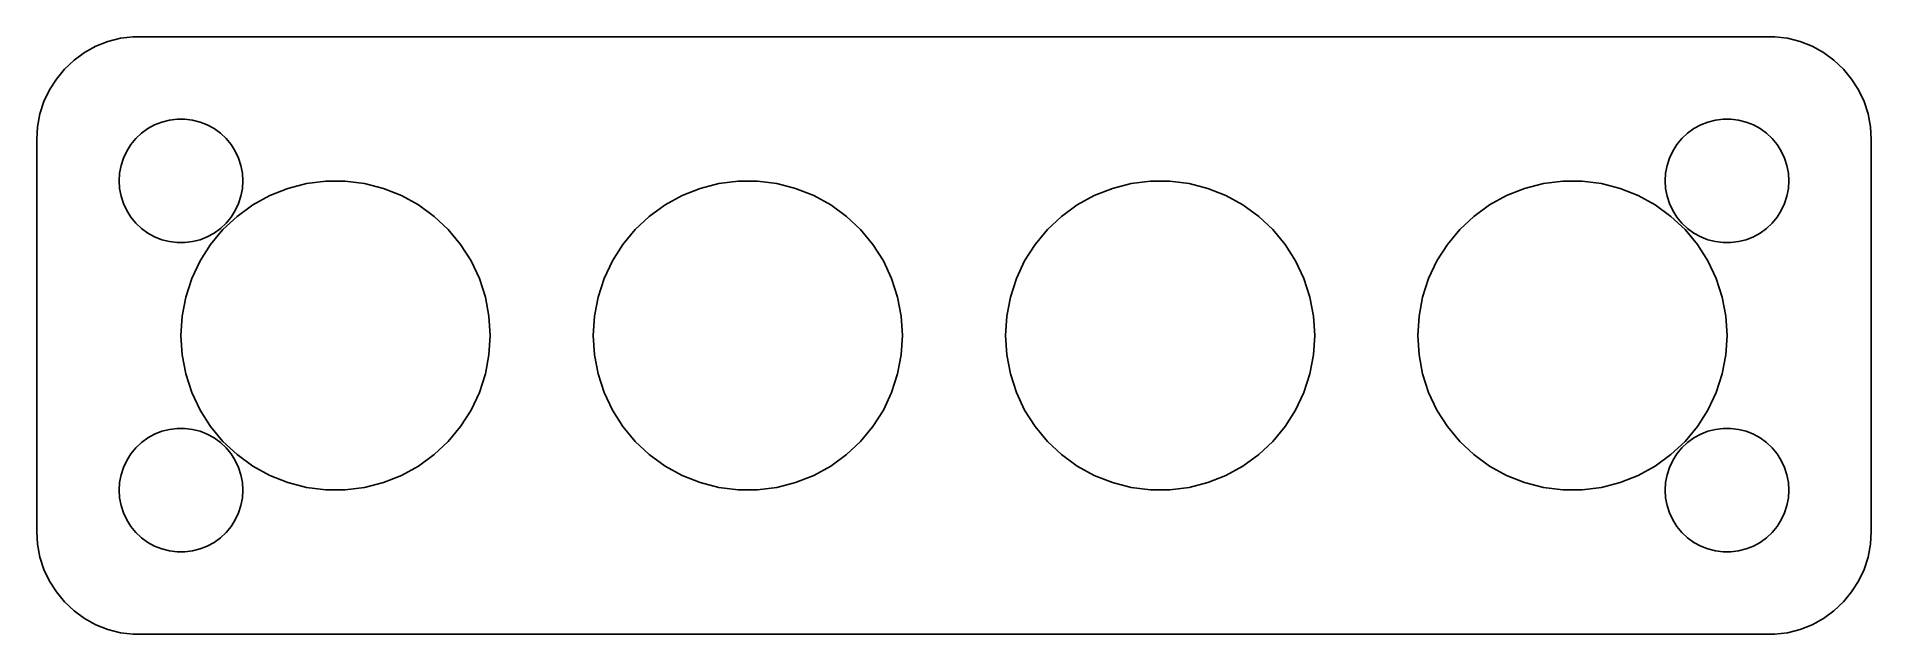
# Model space of a CAD drawing. Header units: metres. Extents: x -44.5 to 44.5, y -14.5 to 14.5.
import ezdxf

# ---------------------------------------------------------------- set-up
doc = ezdxf.new("R2010")
doc.units = ezdxf.units.M

msp = doc.modelspace()

# ---------------------------------------------------------------- linework, layer by layer
for p, q in [((-41.0451, 14.2553), (-41.6289, 14.0241)), ((-40.4369, 14.4114), (-41.0451, 14.2553)), ((-39.8139, 14.4901), (-40.4369, 14.4114)), ((39.8139, 14.4901), (-39.8139, 14.4901)), ((40.4369, 14.4114), (39.8139, 14.4901)), ((41.0451, 14.2553), (40.4369, 14.4114)), ((41.6289, 14.0241), (41.0451, 14.2553)), ((-42.6871, 13.3526), (-43.1448, 12.9227)), ((-42.1791, 13.7216), (-42.6871, 13.3526)), ((-41.6289, 14.0241), (-42.1791, 13.7216)), ((42.1791, 13.7216), (41.6289, 14.0241)), ((42.6871, 13.3526), (42.1791, 13.7216)), ((43.1448, 12.9227), (42.6871, 13.3526)), ((-43.1448, 12.9227), (-43.5451, 12.4389)), ((43.5451, 12.4389), (43.1448, 12.9227)), ((-43.8815, 11.9088), (-44.1489, 11.3406)), ((-43.5451, 12.4389), (-43.8815, 11.9088)), ((43.8815, 11.9088), (43.5451, 12.4389)), ((44.1489, 11.3406), (43.8815, 11.9088)), ((-44.3429, 10.7434), (-44.4606, 10.1267)), ((-44.1489, 11.3406), (-44.3429, 10.7434)), ((44.3429, 10.7434), (44.1489, 11.3406)), ((44.4606, 10.1267), (44.3429, 10.7434)), ((-44.4606, 10.1267), (-44.5, 9.5)), ((-39.6869, 9.55363), (-39.4123, 9.81154)), ((-39.4123, 9.81154), (-39.1075, 10.033)), ((-39.1075, 10.033), (-38.7773, 10.2145)), ((-38.7773, 10.2145), (-38.427, 10.3532)), ((-38.427, 10.3532), (-38.0621, 10.4469)), ((-38.0621, 10.4469), (-37.6884, 10.4941)), ((-37.6884, 10.4941), (-37.3116, 10.4941)), ((-37.3116, 10.4941), (-36.9379, 10.4469)), ((-36.9379, 10.4469), (-36.5729, 10.3532)), ((-36.5729, 10.3532), (-36.2227, 10.2145)), ((-36.2227, 10.2145), (-35.8925, 10.033)), ((-35.8925, 10.033), (-35.5877, 9.81154)), ((-35.5877, 9.81154), (-35.3131, 9.55363)), ((35.3131, 9.55363), (35.5877, 9.81154)), ((35.5877, 9.81154), (35.8925, 10.033)), ((35.8925, 10.033), (36.2227, 10.2145)), ((36.2227, 10.2145), (36.5729, 10.3532)), ((36.5729, 10.3532), (36.9379, 10.4469)), ((36.9379, 10.4469), (37.3116, 10.4941)), ((37.3116, 10.4941), (37.6884, 10.4941)), ((37.6884, 10.4941), (38.0621, 10.4469)), ((38.0621, 10.4469), (38.427, 10.3532)), ((38.427, 10.3532), (38.7773, 10.2145)), ((38.7773, 10.2145), (39.1075, 10.033)), ((39.1075, 10.033), (39.4123, 9.81154)), ((39.4123, 9.81154), (39.6869, 9.55363)), ((44.5, 9.5), (44.4606, 10.1267)), ((-44.5, 9.5), (-44.5, -9.5)), ((-40.2893, 8.60437), (-40.1289, 8.94525)), ((-40.1289, 8.94525), (-39.927, 9.26335)), ((-39.927, 9.26335), (-39.6869, 9.55363)), ((-35.3131, 9.55363), (-35.0729, 9.26335)), ((-35.0729, 9.26335), (-34.8711, 8.94525)), ((-34.8711, 8.94525), (-34.7107, 8.60437)), ((34.7107, 8.60437), (34.8711, 8.94525)), ((34.8711, 8.94525), (35.0729, 9.26335)), ((35.0729, 9.26335), (35.3131, 9.55363)), ((39.6869, 9.55363), (39.927, 9.26335)), ((39.927, 9.26335), (40.1289, 8.94525)), ((40.1289, 8.94525), (40.2893, 8.60437)), ((44.5, -9.5), (44.5, 9.5)), ((-40.4763, 7.87599), (-40.4057, 8.24606)), ((-40.4057, 8.24606), (-40.2893, 8.60437)), ((-34.7107, 8.60437), (-34.5942, 8.24606)), ((-34.5942, 8.24606), (-34.5237, 7.87599)), ((34.5237, 7.87599), (34.5942, 8.24606)), ((34.5942, 8.24606), (34.7107, 8.60437)), ((40.2893, 8.60437), (40.4057, 8.24606)), ((40.4057, 8.24606), (40.4763, 7.87599)), ((-40.5, 7.5), (-40.4763, 7.87599)), ((-40.4763, 7.12399), (-40.5, 7.5)), ((-40.4057, 6.75392), (-40.4763, 7.12399)), ((-34.5237, 7.12399), (-34.5942, 6.75392)), ((-34.5237, 7.87599), (-34.5, 7.5)), ((-34.5, 7.5), (-34.5237, 7.12399)), ((-33.1933, 6.78619), (-32.3176, 7.13292)), ((-32.3176, 7.13292), (-31.4053, 7.36714)), ((-31.4053, 7.36714), (-30.4709, 7.4852)), ((-30.4709, 7.4852), (-29.5291, 7.4852)), ((-29.5291, 7.4852), (-28.5946, 7.36714)), ((-28.5946, 7.36714), (-27.6824, 7.13292)), ((-27.6824, 7.13292), (-26.8067, 6.78619)), ((-13.1933, 6.78619), (-12.3176, 7.13292)), ((-12.3176, 7.13292), (-11.4053, 7.36714)), ((-11.4053, 7.36714), (-10.4709, 7.4852)), ((-10.4709, 7.4852), (-9.52907, 7.4852)), ((-9.52907, 7.4852), (-8.59464, 7.36714)), ((-8.59464, 7.36714), (-7.68236, 7.13292)), ((-7.68236, 7.13292), (-6.80664, 6.78619)), ((6.80664, 6.78619), (7.68236, 7.13292)), ((7.68236, 7.13292), (8.59464, 7.36714)), ((8.59464, 7.36714), (9.52907, 7.4852)), ((9.52907, 7.4852), (10.4709, 7.4852)), ((10.4709, 7.4852), (11.4053, 7.36714)), ((11.4053, 7.36714), (12.3176, 7.13292)), ((12.3176, 7.13292), (13.1933, 6.78619)), ((26.8067, 6.78619), (27.6824, 7.13292)), ((27.6824, 7.13292), (28.5946, 7.36714)), ((28.5946, 7.36714), (29.5291, 7.4852)), ((29.5291, 7.4852), (30.4709, 7.4852)), ((30.4709, 7.4852), (31.4053, 7.36714)), ((31.4053, 7.36714), (32.3176, 7.13292)), ((32.3176, 7.13292), (33.1933, 6.78619)), ((34.5, 7.5), (34.5237, 7.87599)), ((34.5237, 7.12399), (34.5, 7.5)), ((34.5942, 6.75392), (34.5237, 7.12399)), ((40.4763, 7.12399), (40.4057, 6.75392)), ((40.4763, 7.87599), (40.5, 7.5)), ((40.5, 7.5), (40.4763, 7.12399)), ((-40.2893, 6.39561), (-40.4057, 6.75392)), ((-40.1289, 6.05473), (-40.2893, 6.39561)), ((-34.7107, 6.39561), (-34.8711, 6.05473)), ((-34.7807, 5.77884), (-34.0187, 6.33246)), ((-34.5942, 6.75392), (-34.7107, 6.39561)), ((-34.0187, 6.33246), (-33.1933, 6.78619)), ((-26.8067, 6.78619), (-25.9813, 6.33246)), ((-25.9813, 6.33246), (-25.2193, 5.77884)), ((-14.7807, 5.77884), (-14.0187, 6.33246)), ((-14.0187, 6.33246), (-13.1933, 6.78619)), ((-6.80664, 6.78619), (-5.98129, 6.33246)), ((-5.98129, 6.33246), (-5.21931, 5.77884)), ((5.21931, 5.77884), (5.98129, 6.33246)), ((5.98129, 6.33246), (6.80664, 6.78619)), ((13.1933, 6.78619), (14.0187, 6.33246)), ((14.0187, 6.33246), (14.7807, 5.77884)), ((25.2193, 5.77884), (25.9813, 6.33246)), ((25.9813, 6.33246), (26.8067, 6.78619)), ((33.1933, 6.78619), (34.0187, 6.33246)), ((34.0187, 6.33246), (34.7807, 5.77884)), ((34.7107, 6.39561), (34.5942, 6.75392)), ((34.8711, 6.05473), (34.7107, 6.39561)), ((40.2893, 6.39561), (40.1289, 6.05473)), ((40.4057, 6.75392), (40.2893, 6.39561)), ((-39.927, 5.73663), (-40.1289, 6.05473)), ((-39.6869, 5.44635), (-39.927, 5.73663)), ((-39.4123, 5.18845), (-39.6869, 5.44635)), ((-35.3131, 5.44635), (-35.5877, 5.18845)), ((-35.4673, 5.13409), (-34.7807, 5.77884)), ((-35.0729, 5.73663), (-35.3131, 5.44635)), ((-34.8711, 6.05473), (-35.0729, 5.73663)), ((-25.2193, 5.77884), (-24.5327, 5.13409)), ((-15.4673, 5.13409), (-14.7807, 5.77884)), ((-5.21931, 5.77884), (-4.53273, 5.13409)), ((4.53273, 5.13409), (5.21931, 5.77884)), ((14.7807, 5.77884), (15.4673, 5.13409)), ((24.5327, 5.13409), (25.2193, 5.77884)), ((34.7807, 5.77884), (35.4673, 5.13409)), ((35.0729, 5.73663), (34.8711, 6.05473)), ((35.3131, 5.44635), (35.0729, 5.73663)), ((35.5877, 5.18845), (35.3131, 5.44635)), ((39.6869, 5.44635), (39.4123, 5.18845)), ((39.927, 5.73663), (39.6869, 5.44635)), ((40.1289, 6.05473), (39.927, 5.73663)), ((-39.1075, 4.96701), (-39.4123, 5.18845)), ((-38.7773, 4.78551), (-39.1075, 4.96701)), ((-38.427, 4.64682), (-38.7773, 4.78551)), ((-38.0621, 4.55313), (-38.427, 4.64682)), ((-37.6884, 4.50591), (-38.0621, 4.55313)), ((-37.3116, 4.50591), (-37.6884, 4.50591)), ((-36.9379, 4.55313), (-37.3116, 4.50591)), ((-36.5729, 4.64682), (-36.9379, 4.55313)), ((-36.2227, 4.78551), (-36.5729, 4.64682)), ((-35.8925, 4.96701), (-36.2227, 4.78551)), ((-36.0676, 4.40839), (-35.4673, 5.13409)), ((-35.5877, 5.18845), (-35.8925, 4.96701)), ((-24.5327, 5.13409), (-23.9324, 4.40839)), ((-16.0676, 4.40839), (-15.4673, 5.13409)), ((-4.53273, 5.13409), (-3.93236, 4.40839)), ((3.93236, 4.40839), (4.53273, 5.13409)), ((15.4673, 5.13409), (16.0676, 4.40839)), ((23.9324, 4.40839), (24.5327, 5.13409)), ((35.4673, 5.13409), (36.0676, 4.40839)), ((35.8925, 4.96701), (35.5877, 5.18845)), ((36.2227, 4.78551), (35.8925, 4.96701)), ((36.5729, 4.64682), (36.2227, 4.78551)), ((36.9379, 4.55313), (36.5729, 4.64682)), ((37.3116, 4.50591), (36.9379, 4.55313)), ((37.6884, 4.50591), (37.3116, 4.50591)), ((38.0621, 4.55313), (37.6884, 4.50591)), ((38.427, 4.64682), (38.0621, 4.55313)), ((38.7773, 4.78551), (38.427, 4.64682)), ((39.1075, 4.96701), (38.7773, 4.78551)), ((39.4123, 5.18845), (39.1075, 4.96701)), ((-36.9733, 2.76093), (-36.5723, 3.61314)), ((-36.5723, 3.61314), (-36.0676, 4.40839)), ((-23.9324, 4.40839), (-23.4277, 3.61314)), ((-23.4277, 3.61314), (-23.0267, 2.76093)), ((-16.9733, 2.76093), (-16.5723, 3.61314)), ((-16.5723, 3.61314), (-16.0676, 4.40839)), ((-3.93236, 4.40839), (-3.42769, 3.61314)), ((-3.42769, 3.61314), (-3.02667, 2.76093)), ((3.02667, 2.76093), (3.42769, 3.61314)), ((3.42769, 3.61314), (3.93236, 4.40839)), ((16.0676, 4.40839), (16.5723, 3.61314)), ((16.5723, 3.61314), (16.9733, 2.76093)), ((23.0267, 2.76093), (23.4277, 3.61314)), ((23.4277, 3.61314), (23.9324, 4.40839)), ((36.0676, 4.40839), (36.5723, 3.61314)), ((36.5723, 3.61314), (36.9733, 2.76093)), ((-37.2644, 1.86517), (-36.9733, 2.76093)), ((-23.0267, 2.76093), (-22.7356, 1.86517)), ((-17.2644, 1.86517), (-16.9733, 2.76093)), ((-3.02667, 2.76093), (-2.73563, 1.86517)), ((2.73563, 1.86517), (3.02667, 2.76093)), ((16.9733, 2.76093), (17.2644, 1.86517)), ((22.7356, 1.86517), (23.0267, 2.76093)), ((36.9733, 2.76093), (37.2644, 1.86517)), ((-37.4409, 0.93999), (-37.2644, 1.86517)), ((-22.7356, 1.86517), (-22.5591, 0.93999)), ((-17.4409, 0.93999), (-17.2644, 1.86517)), ((-2.73563, 1.86517), (-2.55913, 0.93999)), ((2.55913, 0.93999), (2.73563, 1.86517)), ((17.2644, 1.86517), (17.4409, 0.93999)), ((22.5591, 0.93999), (22.7356, 1.86517)), ((37.2644, 1.86517), (37.4409, 0.93999)), ((-37.5, 0), (-37.4409, 0.93999)), ((-22.5591, 0.93999), (-22.5, 0)), ((-17.5, 0), (-17.4409, 0.93999)), ((-2.55913, 0.93999), (-2.5, 0)), ((2.5, 0), (2.55913, 0.93999)), ((17.4409, 0.93999), (17.5, 0)), ((22.5, 0), (22.5591, 0.93999)), ((37.4409, 0.93999), (37.5, 0)), ((-37.4409, -0.93999), (-37.5, 0)), ((-22.5, 0), (-22.5591, -0.93999)), ((-17.4409, -0.93999), (-17.5, 0)), ((-2.5, 0), (-2.55913, -0.93999)), ((2.55913, -0.93999), (2.5, 0)), ((17.5, 0), (17.4409, -0.93999)), ((22.5591, -0.93999), (22.5, 0)), ((37.5, 0), (37.4409, -0.93999)), ((-37.2644, -1.86517), (-37.4409, -0.93999)), ((-22.5591, -0.93999), (-22.7356, -1.86517)), ((-17.2644, -1.86517), (-17.4409, -0.93999)), ((-2.55913, -0.93999), (-2.73563, -1.86517)), ((2.73563, -1.86517), (2.55913, -0.93999)), ((17.4409, -0.93999), (17.2644, -1.86517)), ((22.7356, -1.86517), (22.5591, -0.93999)), ((37.4409, -0.93999), (37.2644, -1.86517)), ((-36.9733, -2.76093), (-37.2644, -1.86517)), ((-22.7356, -1.86517), (-23.0267, -2.76093)), ((-16.9733, -2.76093), (-17.2644, -1.86517)), ((-2.73563, -1.86517), (-3.02667, -2.76093)), ((3.02667, -2.76093), (2.73563, -1.86517)), ((17.2644, -1.86517), (16.9733, -2.76093)), ((23.0267, -2.76093), (22.7356, -1.86517)), ((37.2644, -1.86517), (36.9733, -2.76093)), ((-36.5723, -3.61314), (-36.9733, -2.76093)), ((-23.0267, -2.76093), (-23.4277, -3.61314)), ((-16.5723, -3.61314), (-16.9733, -2.76093)), ((-3.02667, -2.76093), (-3.42769, -3.61314)), ((3.42769, -3.61314), (3.02667, -2.76093)), ((16.9733, -2.76093), (16.5723, -3.61314)), ((23.4277, -3.61314), (23.0267, -2.76093)), ((36.9733, -2.76093), (36.5723, -3.61314)), ((-36.0676, -4.40839), (-36.5723, -3.61314)), ((-35.4673, -5.13409), (-36.0676, -4.40839)), ((-23.9324, -4.40839), (-24.5327, -5.13409)), ((-23.4277, -3.61314), (-23.9324, -4.40839)), ((-16.0676, -4.40839), (-16.5723, -3.61314)), ((-15.4673, -5.13409), (-16.0676, -4.40839)), ((-3.93236, -4.40839), (-4.53273, -5.13409)), ((-3.42769, -3.61314), (-3.93236, -4.40839)), ((3.93236, -4.40839), (3.42769, -3.61314)), ((4.53273, -5.13409), (3.93236, -4.40839)), ((16.0676, -4.40839), (15.4673, -5.13409)), ((16.5723, -3.61314), (16.0676, -4.40839)), ((23.9324, -4.40839), (23.4277, -3.61314)), ((24.5327, -5.13409), (23.9324, -4.40839)), ((36.0676, -4.40839), (35.4673, -5.13409)), ((36.5723, -3.61314), (36.0676, -4.40839)), ((-39.6869, -5.44635), (-39.4123, -5.18845)), ((-39.4123, -5.18845), (-39.1075, -4.96701)), ((-39.1075, -4.96701), (-38.7773, -4.78551)), ((-38.7773, -4.78551), (-38.427, -4.64682)), ((-38.427, -4.64682), (-38.0621, -4.55313)), ((-38.0621, -4.55313), (-37.6884, -4.50591)), ((-37.6884, -4.50591), (-37.3116, -4.50591)), ((-37.3116, -4.50591), (-36.9379, -4.55313)), ((-36.9379, -4.55313), (-36.5729, -4.64682)), ((-36.5729, -4.64682), (-36.2227, -4.78551)), ((-36.2227, -4.78551), (-35.8925, -4.96701)), ((-35.8925, -4.96701), (-35.5877, -5.18845)), ((-35.5877, -5.18845), (-35.3131, -5.44635)), ((-34.7807, -5.77884), (-35.4673, -5.13409)), ((-24.5327, -5.13409), (-25.2193, -5.77884)), ((-14.7807, -5.77884), (-15.4673, -5.13409)), ((-4.53273, -5.13409), (-5.21931, -5.77884)), ((5.21931, -5.77884), (4.53273, -5.13409)), ((15.4673, -5.13409), (14.7807, -5.77884)), ((25.2193, -5.77884), (24.5327, -5.13409)), ((35.4673, -5.13409), (34.7807, -5.77884)), ((35.3131, -5.44635), (35.5877, -5.18845)), ((35.5877, -5.18845), (35.8925, -4.96701)), ((35.8925, -4.96701), (36.2227, -4.78551)), ((36.2227, -4.78551), (36.5729, -4.64682)), ((36.5729, -4.64682), (36.9379, -4.55313)), ((36.9379, -4.55313), (37.3116, -4.50591)), ((37.3116, -4.50591), (37.6884, -4.50591)), ((37.6884, -4.50591), (38.0621, -4.55313)), ((38.0621, -4.55313), (38.427, -4.64682)), ((38.427, -4.64682), (38.7773, -4.78551)), ((38.7773, -4.78551), (39.1075, -4.96701)), ((39.1075, -4.96701), (39.4123, -5.18845)), ((39.4123, -5.18845), (39.6869, -5.44635)), ((-40.2893, -6.39561), (-40.1289, -6.05473)), ((-40.1289, -6.05473), (-39.927, -5.73663)), ((-39.927, -5.73663), (-39.6869, -5.44635)), ((-35.3131, -5.44635), (-35.0729, -5.73663)), ((-35.0729, -5.73663), (-34.8711, -6.05473)), ((-34.8711, -6.05473), (-34.7107, -6.39561)), ((-34.0187, -6.33246), (-34.7807, -5.77884)), ((-25.2193, -5.77884), (-25.9813, -6.33246)), ((-14.0187, -6.33246), (-14.7807, -5.77884)), ((-5.21931, -5.77884), (-5.98129, -6.33246)), ((5.98129, -6.33246), (5.21931, -5.77884)), ((14.7807, -5.77884), (14.0187, -6.33246)), ((25.9813, -6.33246), (25.2193, -5.77884)), ((34.7807, -5.77884), (34.0187, -6.33246)), ((34.7107, -6.39561), (34.8711, -6.05473)), ((34.8711, -6.05473), (35.0729, -5.73663)), ((35.0729, -5.73663), (35.3131, -5.44635)), ((39.6869, -5.44635), (39.927, -5.73663)), ((39.927, -5.73663), (40.1289, -6.05473)), ((40.1289, -6.05473), (40.2893, -6.39561)), ((-40.4763, -7.12399), (-40.4057, -6.75392)), ((-40.4057, -6.75392), (-40.2893, -6.39561)), ((-34.7107, -6.39561), (-34.5942, -6.75392)), ((-34.5942, -6.75392), (-34.5237, -7.12399)), ((-33.1933, -6.78619), (-34.0187, -6.33246)), ((-32.3176, -7.13292), (-33.1933, -6.78619)), ((-26.8067, -6.78619), (-27.6824, -7.13292)), ((-25.9813, -6.33246), (-26.8067, -6.78619)), ((-13.1933, -6.78619), (-14.0187, -6.33246)), ((-12.3176, -7.13292), (-13.1933, -6.78619)), ((-6.80664, -6.78619), (-7.68236, -7.13292)), ((-5.98129, -6.33246), (-6.80664, -6.78619)), ((6.80664, -6.78619), (5.98129, -6.33246)), ((7.68236, -7.13292), (6.80664, -6.78619)), ((13.1933, -6.78619), (12.3176, -7.13292)), ((14.0187, -6.33246), (13.1933, -6.78619)), ((26.8067, -6.78619), (25.9813, -6.33246)), ((27.6824, -7.13292), (26.8067, -6.78619)), ((33.1933, -6.78619), (32.3176, -7.13292)), ((34.0187, -6.33246), (33.1933, -6.78619)), ((34.5237, -7.12399), (34.5942, -6.75392)), ((34.5942, -6.75392), (34.7107, -6.39561)), ((40.2893, -6.39561), (40.4057, -6.75392)), ((40.4057, -6.75392), (40.4763, -7.12399)), ((-40.5, -7.5), (-40.4763, -7.12399)), ((-40.4763, -7.87599), (-40.5, -7.5)), ((-40.4057, -8.24606), (-40.4763, -7.87599)), ((-34.5237, -7.87599), (-34.5942, -8.24606)), ((-34.5237, -7.12399), (-34.5, -7.5)), ((-34.5, -7.5), (-34.5237, -7.87599)), ((-31.4053, -7.36714), (-32.3176, -7.13292)), ((-30.4709, -7.4852), (-31.4053, -7.36714)), ((-29.5291, -7.4852), (-30.4709, -7.4852)), ((-28.5946, -7.36714), (-29.5291, -7.4852)), ((-27.6824, -7.13292), (-28.5946, -7.36714)), ((-11.4053, -7.36714), (-12.3176, -7.13292)), ((-10.4709, -7.4852), (-11.4053, -7.36714)), ((-9.52907, -7.4852), (-10.4709, -7.4852)), ((-8.59464, -7.36714), (-9.52907, -7.4852)), ((-7.68236, -7.13292), (-8.59464, -7.36714)), ((8.59464, -7.36714), (7.68236, -7.13292)), ((9.52907, -7.4852), (8.59464, -7.36714)), ((10.4709, -7.4852), (9.52907, -7.4852)), ((11.4053, -7.36714), (10.4709, -7.4852)), ((12.3176, -7.13292), (11.4053, -7.36714)), ((28.5946, -7.36714), (27.6824, -7.13292)), ((29.5291, -7.4852), (28.5946, -7.36714)), ((30.4709, -7.4852), (29.5291, -7.4852)), ((31.4053, -7.36714), (30.4709, -7.4852)), ((32.3176, -7.13292), (31.4053, -7.36714)), ((34.5, -7.5), (34.5237, -7.12399)), ((34.5237, -7.87599), (34.5, -7.5)), ((34.5942, -8.24606), (34.5237, -7.87599)), ((40.4763, -7.87599), (40.4057, -8.24606)), ((40.4763, -7.12399), (40.5, -7.5)), ((40.5, -7.5), (40.4763, -7.87599)), ((-40.2893, -8.60437), (-40.4057, -8.24606)), ((-40.1289, -8.94525), (-40.2893, -8.60437)), ((-34.7107, -8.60437), (-34.8711, -8.94525)), ((-34.5942, -8.24606), (-34.7107, -8.60437)), ((34.7107, -8.60437), (34.5942, -8.24606)), ((34.8711, -8.94525), (34.7107, -8.60437)), ((40.2893, -8.60437), (40.1289, -8.94525)), ((40.4057, -8.24606), (40.2893, -8.60437)), ((-44.5, -9.5), (-44.4606, -10.1267)), ((-39.927, -9.26335), (-40.1289, -8.94525)), ((-39.6869, -9.55363), (-39.927, -9.26335)), ((-39.4123, -9.81154), (-39.6869, -9.55363)), ((-35.3131, -9.55363), (-35.5877, -9.81154)), ((-35.0729, -9.26335), (-35.3131, -9.55363)), ((-34.8711, -8.94525), (-35.0729, -9.26335)), ((35.0729, -9.26335), (34.8711, -8.94525)), ((35.3131, -9.55363), (35.0729, -9.26335)), ((35.5877, -9.81154), (35.3131, -9.55363)), ((39.6869, -9.55363), (39.4123, -9.81154)), ((39.927, -9.26335), (39.6869, -9.55363)), ((40.1289, -8.94525), (39.927, -9.26335)), ((44.4606, -10.1267), (44.5, -9.5)), ((-44.4606, -10.1267), (-44.3429, -10.7434)), ((-39.1075, -10.033), (-39.4123, -9.81154)), ((-38.7773, -10.2145), (-39.1075, -10.033)), ((-38.427, -10.3532), (-38.7773, -10.2145)), ((-38.0621, -10.4469), (-38.427, -10.3532)), ((-37.6884, -10.4941), (-38.0621, -10.4469)), ((-37.3116, -10.4941), (-37.6884, -10.4941)), ((-36.9379, -10.4469), (-37.3116, -10.4941)), ((-36.5729, -10.3532), (-36.9379, -10.4469)), ((-36.2227, -10.2145), (-36.5729, -10.3532)), ((-35.8925, -10.033), (-36.2227, -10.2145)), ((-35.5877, -9.81154), (-35.8925, -10.033)), ((35.8925, -10.033), (35.5877, -9.81154)), ((36.2227, -10.2145), (35.8925, -10.033)), ((36.5729, -10.3532), (36.2227, -10.2145)), ((36.9379, -10.4469), (36.5729, -10.3532)), ((37.3116, -10.4941), (36.9379, -10.4469)), ((37.6884, -10.4941), (37.3116, -10.4941)), ((38.0621, -10.4469), (37.6884, -10.4941)), ((38.427, -10.3532), (38.0621, -10.4469)), ((38.7773, -10.2145), (38.427, -10.3532)), ((39.1075, -10.033), (38.7773, -10.2145)), ((39.4123, -9.81154), (39.1075, -10.033)), ((44.3429, -10.7434), (44.4606, -10.1267)), ((-44.3429, -10.7434), (-44.1489, -11.3406)), ((-44.1489, -11.3406), (-43.8815, -11.9088)), ((43.8815, -11.9088), (44.1489, -11.3406)), ((44.1489, -11.3406), (44.3429, -10.7434)), ((-43.8815, -11.9088), (-43.5451, -12.4389)), ((-43.5451, -12.4389), (-43.1448, -12.9227)), ((43.1448, -12.9227), (43.5451, -12.4389)), ((43.5451, -12.4389), (43.8815, -11.9088)), ((-43.1448, -12.9227), (-42.6871, -13.3526)), ((42.6871, -13.3526), (43.1448, -12.9227)), ((-42.6871, -13.3526), (-42.1791, -13.7216)), ((-42.1791, -13.7216), (-41.6289, -14.0241)), ((-41.6289, -14.0241), (-41.0451, -14.2553)), ((41.0451, -14.2553), (41.6289, -14.0241)), ((41.6289, -14.0241), (42.1791, -13.7216)), ((42.1791, -13.7216), (42.6871, -13.3526)), ((-41.0451, -14.2553), (-40.4369, -14.4114)), ((-40.4369, -14.4114), (-39.8139, -14.4901)), ((-39.8139, -14.4901), (39.8139, -14.4901)), ((39.8139, -14.4901), (40.4369, -14.4114)), ((40.4369, -14.4114), (41.0451, -14.2553))]:
    msp.add_line(p, q)

doc.saveas('drawing.dxf')
